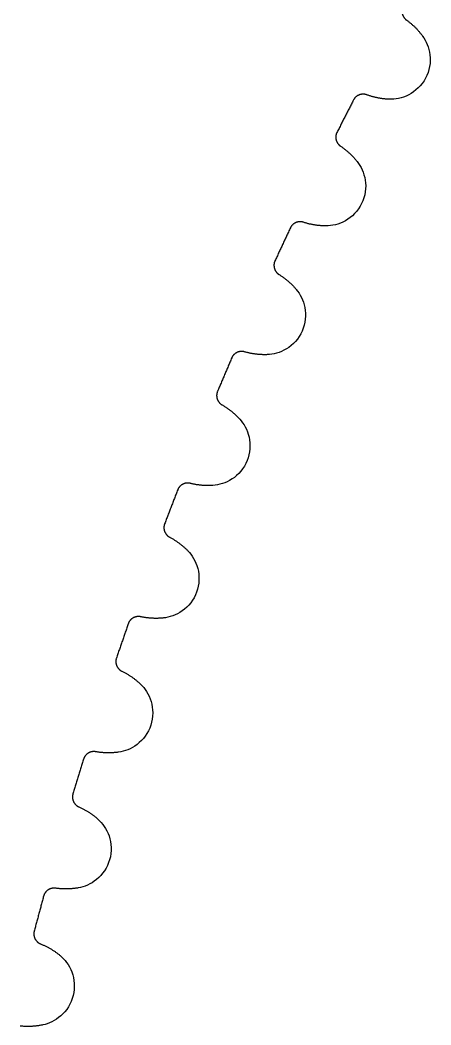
# Model space of a CAD drawing. Extents: x -57 to 57, y -57 to 57.
# Drawn here: x -55.36 to -49.63, y 13.21 to 27.24 of the extents above; entities that cross this region are included whole.
import ezdxf

# ---------------------------------------------------------------- set-up
doc = ezdxf.new("R2010")
doc.units = 0
doc.layers.add('Cut', color=7, linetype='CONTINUOUS')

msp = doc.modelspace()

# ---------------------------------------------------------------- linework, layer by layer
at = {"layer": 'Cut'}
for p, q in [((-49.9686, 27.238), (-49.9686, 27.238, 3)), ((-49.9686, 27.238), (-49.9686, 27.238, 3)), ((-49.7438, 27.0143), (-49.7438, 27.0143, 3)), ((-49.7438, 27.0143), (-49.7438, 27.0143, 3)), ((-50.7088, 26.1225), (-50.7088, 26.1225, 3)), ((-50.7088, 26.1225), (-50.7088, 26.1225, 3)), ((-50.5235, 26.1946), (-50.5235, 26.1946, 3)), ((-50.5235, 26.1946), (-50.5235, 26.1946, 3)), ((-50.2122, 26.1333), (-50.2122, 26.1333, 3)), ((-50.2122, 26.1333), (-50.2122, 26.1333, 3)), ((-50.9394, 25.6698), (-50.9394, 25.6698, 3)), ((-50.9394, 25.6698), (-50.9394, 25.6698, 3)), ((-50.8888, 25.4776), (-50.8888, 25.4776, 3)), ((-50.8888, 25.4776), (-50.8888, 25.4776, 3)), ((-50.6563, 25.2618), (-50.6563, 25.2618, 3)), ((-50.6563, 25.2618), (-50.6563, 25.2618, 3)), ((-51.4069, 24.4154), (-51.4069, 24.4154, 3)), ((-51.4069, 24.4154), (-51.4069, 24.4154, 3)), ((-51.5895, 24.3369), (-51.5895, 24.3369, 3)), ((-51.5895, 24.3369), (-51.5895, 24.3369, 3)), ((-51.0937, 24.365), (-51.0937, 24.365, 3)), ((-51.0937, 24.365), (-51.0937, 24.365, 3)), ((-51.8043, 23.8764), (-51.8043, 23.8764, 3)), ((-51.8043, 23.8764), (-51.8043, 23.8764, 3)), ((-51.7469, 23.686), (-51.7469, 23.686, 3)), ((-51.7469, 23.686), (-51.7469, 23.686, 3)), ((-51.507, 23.4785), (-51.507, 23.4785, 3)), ((-51.507, 23.4785), (-51.507, 23.4785, 3)), ((-52.2276, 22.6064), (-52.2276, 22.6064, 3)), ((-52.2276, 22.6064), (-52.2276, 22.6064, 3)), ((-52.4074, 22.5216), (-52.4074, 22.5216, 3)), ((-52.4074, 22.5216), (-52.4074, 22.5216, 3)), ((-51.9129, 22.567), (-51.9129, 22.567, 3)), ((-51.9129, 22.567), (-51.9129, 22.567, 3)), ((-52.606, 22.0539), (-52.606, 22.0539, 3)), ((-52.606, 22.0539), (-52.606, 22.0539, 3)), ((-52.5421, 21.8657), (-52.5421, 21.8657, 3)), ((-52.5421, 21.8657), (-52.5421, 21.8657, 3)), ((-52.295, 21.6666), (-52.295, 21.6666, 3)), ((-52.295, 21.6666), (-52.295, 21.6666, 3)), ((-52.9848, 20.7699), (-52.9848, 20.7699, 3)), ((-52.9848, 20.7699), (-52.9848, 20.7699, 3)), ((-53.1615, 20.6789), (-53.1615, 20.6789, 3)), ((-53.1615, 20.6789), (-53.1615, 20.6789, 3)), ((-52.6688, 20.7415), (-52.6688, 20.7415, 3)), ((-52.6688, 20.7415), (-52.6688, 20.7415, 3)), ((-53.3436, 20.2046), (-53.3436, 20.2046, 3)), ((-53.3436, 20.2046), (-53.3436, 20.2046, 3)), ((-53.2731, 20.0187), (-53.2731, 20.0187, 3)), ((-53.2731, 20.0187), (-53.2731, 20.0187, 3)), ((-53.0193, 19.8284), (-53.0193, 19.8284, 3)), ((-53.0193, 19.8284), (-53.0193, 19.8284, 3)), ((-53.8508, 18.811), (-53.8508, 18.811, 3)), ((-53.8508, 18.811), (-53.8508, 18.811, 3)), ((-53.6773, 18.9081), (-53.6773, 18.9081, 3)), ((-53.6773, 18.9081), (-53.6773, 18.9081, 3)), ((-53.3606, 18.8908), (-53.3606, 18.8908, 3)), ((-53.3606, 18.8908), (-53.3606, 18.8908, 3)), ((-54.0162, 18.3306), (-54.0162, 18.3306, 3)), ((-54.0162, 18.3306), (-54.0162, 18.3306, 3)), ((-53.9393, 18.1473), (-53.9393, 18.1473, 3)), ((-53.9393, 18.1473), (-53.9393, 18.1473, 3)), ((-53.679, 17.9659), (-53.679, 17.9659, 3)), ((-53.679, 17.9659), (-53.679, 17.9659, 3)), ((-54.3045, 17.0233), (-54.3045, 17.0233, 3)), ((-54.3045, 17.0233), (-54.3045, 17.0233, 3)), ((-53.9874, 17.017), (-53.9874, 17.017, 3)), ((-53.9874, 17.017), (-53.9874, 17.017, 3)), ((-54.4745, 16.9202), (-54.4745, 16.9202, 3)), ((-54.4745, 16.9202), (-54.4745, 16.9202, 3)), ((-54.6231, 16.4343), (-54.6231, 16.4343, 3)), ((-54.6231, 16.4343), (-54.6231, 16.4343, 3)), ((-54.5398, 16.2537), (-54.5398, 16.2537, 3)), ((-54.5398, 16.2537), (-54.5398, 16.2537, 3)), ((-54.2733, 16.0816), (-54.2733, 16.0816, 3)), ((-54.2733, 16.0816), (-54.2733, 16.0816, 3)), ((-54.8656, 15.1177), (-54.8656, 15.1177, 3)), ((-54.8656, 15.1177), (-54.8656, 15.1177, 3)), ((-54.5484, 15.1225), (-54.5484, 15.1225, 3)), ((-54.5484, 15.1225), (-54.5484, 15.1225, 3)), ((-55.0318, 15.0088), (-55.0318, 15.0088, 3)), ((-55.0318, 15.0088), (-55.0318, 15.0088, 3)), ((-55.1633, 14.5179), (-55.1633, 14.5179, 3)), ((-55.1633, 14.5179), (-55.1633, 14.5179, 3)), ((-55.0738, 14.3404), (-55.0738, 14.3404, 3)), ((-55.0738, 14.3404), (-55.0738, 14.3404, 3)), ((-54.8015, 14.1777), (-54.8015, 14.1777, 3)), ((-54.8015, 14.1777), (-54.8015, 14.1777, 3)), ((-55.0429, 13.2096), (-55.0429, 13.2096, 3)), ((-55.0429, 13.2096), (-55.0429, 13.2096, 3))]:
    msp.add_line(p, q, dxfattribs=at)
for points, degree, knots in [([(-50.0125, 27.4319), (-50.0386, 27.3856), (-50.0273, 27.3267), (-50.0121, 27.2686), (-49.9686, 27.238)], 2, [0, 0, 0, 0.724386, 0.724386, 1.44877, 1.44877, 1.44877]), ([(-50.0125, 27.4319, 3), (-50.0386, 27.3856, 3), (-50.0273, 27.3267, 3), (-50.0121, 27.2686, 3), (-49.9686, 27.238, 3)], 2, [0, 0, 0, 0.724386, 0.724386, 1.44877, 1.44877, 1.44877]), ([(-50.0125, 27.4319), (-50.0386, 27.3856), (-50.0273, 27.3267), (-50.0121, 27.2686), (-49.9686, 27.238)], 2, [0, 0, 0, 0.724386, 0.724386, 1.44877, 1.44877, 1.44877]), ([(-50.0125, 27.4319, 3), (-50.0386, 27.3856, 3), (-50.0273, 27.3267, 3), (-50.0121, 27.2686, 3), (-49.9686, 27.238, 3)], 2, [0, 0, 0, 0.724386, 0.724386, 1.44877, 1.44877, 1.44877]), ([(-49.7438, 27.0143), (-49.695, 26.9474), (-49.6538, 26.8579), (-49.6415, 26.7528), (-49.6286, 26.6484), (-49.6477, 26.5296), (-49.7027, 26.4274), (-49.7567, 26.3247), (-49.8445, 26.2424), (-49.9382, 26.1947), (-50.0322, 26.1462), (-50.1295, 26.1302), (-50.2122, 26.1333)], 3, [0, 0, 0, 0, 0.558599, 0.558599, 0.558599, 1.1172, 1.1172, 1.1172, 1.6758, 1.6758, 1.6758, 2.2344, 2.2344, 2.2344, 2.2344]), ([(-49.7438, 27.0143, 3), (-49.695, 26.9474, 3), (-49.6538, 26.8579, 3), (-49.6415, 26.7528, 3), (-49.6286, 26.6484, 3), (-49.6477, 26.5296, 3), (-49.7027, 26.4274, 3), (-49.7567, 26.3247, 3), (-49.8445, 26.2424, 3), (-49.9382, 26.1947, 3), (-50.0322, 26.1462, 3), (-50.1295, 26.1302, 3), (-50.2122, 26.1333, 3)], 3, [0, 0, 0, 0, 0.558599, 0.558599, 0.558599, 1.1172, 1.1172, 1.1172, 1.6758, 1.6758, 1.6758, 2.2344, 2.2344, 2.2344, 2.2344]), ([(-49.7438, 27.0143), (-49.695, 26.9474), (-49.6538, 26.8579), (-49.6415, 26.7528), (-49.6286, 26.6484), (-49.6477, 26.5296), (-49.7027, 26.4274), (-49.7567, 26.3247), (-49.8445, 26.2424), (-49.9382, 26.1947), (-50.0322, 26.1462), (-50.1295, 26.1302), (-50.2122, 26.1333)], 3, [0, 0, 0, 0, 0.558599, 0.558599, 0.558599, 1.1172, 1.1172, 1.1172, 1.6758, 1.6758, 1.6758, 2.2344, 2.2344, 2.2344, 2.2344]), ([(-49.7438, 27.0143, 3), (-49.695, 26.9474, 3), (-49.6538, 26.8579, 3), (-49.6415, 26.7528, 3), (-49.6286, 26.6484, 3), (-49.6477, 26.5296, 3), (-49.7027, 26.4274, 3), (-49.7567, 26.3247, 3), (-49.8445, 26.2424, 3), (-49.9382, 26.1947, 3), (-50.0322, 26.1462, 3), (-50.1295, 26.1302, 3), (-50.2122, 26.1333, 3)], 3, [0, 0, 0, 0, 0.558599, 0.558599, 0.558599, 1.1172, 1.1172, 1.1172, 1.6758, 1.6758, 1.6758, 2.2344, 2.2344, 2.2344, 2.2344]), ([(-50.5235, 26.1946), (-50.5731, 26.2135), (-50.6297, 26.1937), (-50.6849, 26.1701), (-50.7088, 26.1225)], 2, [0, 0, 0, 0.724386, 0.724386, 1.44877, 1.44877, 1.44877]), ([(-50.5235, 26.1946, 3), (-50.5731, 26.2135, 3), (-50.6297, 26.1937, 3), (-50.6849, 26.1701, 3), (-50.7088, 26.1225, 3)], 2, [0, 0, 0, 0.724386, 0.724386, 1.44877, 1.44877, 1.44877]), ([(-50.5235, 26.1946), (-50.5731, 26.2135), (-50.6297, 26.1937), (-50.6849, 26.1701), (-50.7088, 26.1225)], 2, [0, 0, 0, 0.724386, 0.724386, 1.44877, 1.44877, 1.44877]), ([(-50.5235, 26.1946, 3), (-50.5731, 26.2135, 3), (-50.6297, 26.1937, 3), (-50.6849, 26.1701, 3), (-50.7088, 26.1225, 3)], 2, [0, 0, 0, 0.724386, 0.724386, 1.44877, 1.44877, 1.44877]), ([(-50.9394, 25.6698), (-50.9639, 25.6226), (-50.9505, 25.5641), (-50.9333, 25.5066), (-50.8888, 25.4776)], 2, [0, 0, 0, 0.724386, 0.724386, 1.44877, 1.44877, 1.44877]), ([(-50.9394, 25.6698, 3), (-50.9639, 25.6226, 3), (-50.9505, 25.5641, 3), (-50.9333, 25.5066, 3), (-50.8888, 25.4776, 3)], 2, [0, 0, 0, 0.724386, 0.724386, 1.44877, 1.44877, 1.44877]), ([(-50.9394, 25.6698), (-50.9639, 25.6226), (-50.9505, 25.5641), (-50.9333, 25.5066), (-50.8888, 25.4776)], 2, [0, 0, 0, 0.724386, 0.724386, 1.44877, 1.44877, 1.44877]), ([(-50.9394, 25.6698, 3), (-50.9639, 25.6226, 3), (-50.9505, 25.5641, 3), (-50.9333, 25.5066, 3), (-50.8888, 25.4776, 3)], 2, [0, 0, 0, 0.724386, 0.724386, 1.44877, 1.44877, 1.44877]), ([(-50.6563, 25.2618), (-50.6052, 25.1967), (-50.5609, 25.1086), (-50.5449, 25.004), (-50.5284, 24.9002), (-50.5433, 24.7807), (-50.5947, 24.6767), (-50.6451, 24.5721), (-50.73, 24.4868), (-50.822, 24.436), (-50.9143, 24.3841), (-51.0109, 24.3648), (-51.0937, 24.365)], 3, [0, 0, 0, 0, 0.558599, 0.558599, 0.558599, 1.1172, 1.1172, 1.1172, 1.6758, 1.6758, 1.6758, 2.2344, 2.2344, 2.2344, 2.2344]), ([(-50.6563, 25.2618, 3), (-50.6052, 25.1967, 3), (-50.5609, 25.1086, 3), (-50.5449, 25.004, 3), (-50.5284, 24.9002, 3), (-50.5433, 24.7807, 3), (-50.5947, 24.6767, 3), (-50.6451, 24.5721, 3), (-50.73, 24.4868, 3), (-50.822, 24.436, 3), (-50.9143, 24.3841, 3), (-51.0109, 24.3648, 3), (-51.0937, 24.365, 3)], 3, [0, 0, 0, 0, 0.558599, 0.558599, 0.558599, 1.1172, 1.1172, 1.1172, 1.6758, 1.6758, 1.6758, 2.2344, 2.2344, 2.2344, 2.2344]), ([(-50.6563, 25.2618), (-50.6052, 25.1967), (-50.5609, 25.1086), (-50.5449, 25.004), (-50.5284, 24.9002), (-50.5433, 24.7807), (-50.5947, 24.6767), (-50.6451, 24.5721), (-50.73, 24.4868), (-50.822, 24.436), (-50.9143, 24.3841), (-51.0109, 24.3648), (-51.0937, 24.365)], 3, [0, 0, 0, 0, 0.558599, 0.558599, 0.558599, 1.1172, 1.1172, 1.1172, 1.6758, 1.6758, 1.6758, 2.2344, 2.2344, 2.2344, 2.2344]), ([(-50.6563, 25.2618, 3), (-50.6052, 25.1967, 3), (-50.5609, 25.1086, 3), (-50.5449, 25.004, 3), (-50.5284, 24.9002, 3), (-50.5433, 24.7807, 3), (-50.5947, 24.6767, 3), (-50.6451, 24.5721, 3), (-50.73, 24.4868, 3), (-50.822, 24.436, 3), (-50.9143, 24.3841, 3), (-51.0109, 24.3648, 3), (-51.0937, 24.365, 3)], 3, [0, 0, 0, 0, 0.558599, 0.558599, 0.558599, 1.1172, 1.1172, 1.1172, 1.6758, 1.6758, 1.6758, 2.2344, 2.2344, 2.2344, 2.2344]), ([(-51.4069, 24.4154), (-51.4572, 24.4326), (-51.5131, 24.4107), (-51.5673, 24.3852), (-51.5895, 24.3369)], 2, [0, 0, 0, 0.724386, 0.724386, 1.44877, 1.44877, 1.44877]), ([(-51.4069, 24.4154, 3), (-51.4572, 24.4326, 3), (-51.5131, 24.4107, 3), (-51.5673, 24.3852, 3), (-51.5895, 24.3369, 3)], 2, [0, 0, 0, 0.724386, 0.724386, 1.44877, 1.44877, 1.44877]), ([(-51.4069, 24.4154), (-51.4572, 24.4326), (-51.5131, 24.4107), (-51.5673, 24.3852), (-51.5895, 24.3369)], 2, [0, 0, 0, 0.724386, 0.724386, 1.44877, 1.44877, 1.44877]), ([(-51.4069, 24.4154, 3), (-51.4572, 24.4326, 3), (-51.5131, 24.4107, 3), (-51.5673, 24.3852, 3), (-51.5895, 24.3369, 3)], 2, [0, 0, 0, 0.724386, 0.724386, 1.44877, 1.44877, 1.44877]), ([(-51.8043, 23.8764), (-51.827, 23.8284), (-51.8117, 23.7704), (-51.7924, 23.7135), (-51.7469, 23.686)], 2, [0, 0, 0, 0.724386, 0.724386, 1.44877, 1.44877, 1.44877]), ([(-51.8043, 23.8764, 3), (-51.827, 23.8284, 3), (-51.8117, 23.7704, 3), (-51.7924, 23.7135, 3), (-51.7469, 23.686, 3)], 2, [0, 0, 0, 0.724386, 0.724386, 1.44877, 1.44877, 1.44877]), ([(-51.8043, 23.8764), (-51.827, 23.8284), (-51.8117, 23.7704), (-51.7924, 23.7135), (-51.7469, 23.686)], 2, [0, 0, 0, 0.724386, 0.724386, 1.44877, 1.44877, 1.44877]), ([(-51.8043, 23.8764, 3), (-51.827, 23.8284, 3), (-51.8117, 23.7704, 3), (-51.7924, 23.7135, 3), (-51.7469, 23.686, 3)], 2, [0, 0, 0, 0.724386, 0.724386, 1.44877, 1.44877, 1.44877]), ([(-51.507, 23.4785), (-51.4537, 23.4152), (-51.4064, 23.3288), (-51.3868, 23.2248), (-51.3666, 23.1216), (-51.3774, 23.0017), (-51.4251, 22.8959), (-51.4718, 22.7897), (-51.5537, 22.7015), (-51.6439, 22.6474), (-51.7342, 22.5924), (-51.8301, 22.5697), (-51.9129, 22.567)], 3, [0, 0, 0, 0, 0.558599, 0.558599, 0.558599, 1.1172, 1.1172, 1.1172, 1.6758, 1.6758, 1.6758, 2.2344, 2.2344, 2.2344, 2.2344]), ([(-51.507, 23.4785, 3), (-51.4537, 23.4152, 3), (-51.4064, 23.3288, 3), (-51.3868, 23.2248, 3), (-51.3666, 23.1216, 3), (-51.3774, 23.0017, 3), (-51.4251, 22.8959, 3), (-51.4718, 22.7897, 3), (-51.5537, 22.7015, 3), (-51.6439, 22.6474, 3), (-51.7342, 22.5924, 3), (-51.8301, 22.5697, 3), (-51.9129, 22.567, 3)], 3, [0, 0, 0, 0, 0.558599, 0.558599, 0.558599, 1.1172, 1.1172, 1.1172, 1.6758, 1.6758, 1.6758, 2.2344, 2.2344, 2.2344, 2.2344]), ([(-51.507, 23.4785), (-51.4537, 23.4152), (-51.4064, 23.3288), (-51.3868, 23.2248), (-51.3666, 23.1216), (-51.3774, 23.0017), (-51.4251, 22.8959), (-51.4718, 22.7897), (-51.5537, 22.7015), (-51.6439, 22.6474), (-51.7342, 22.5924), (-51.8301, 22.5697), (-51.9129, 22.567)], 3, [0, 0, 0, 0, 0.558599, 0.558599, 0.558599, 1.1172, 1.1172, 1.1172, 1.6758, 1.6758, 1.6758, 2.2344, 2.2344, 2.2344, 2.2344]), ([(-51.507, 23.4785, 3), (-51.4537, 23.4152, 3), (-51.4064, 23.3288, 3), (-51.3868, 23.2248, 3), (-51.3666, 23.1216, 3), (-51.3774, 23.0017, 3), (-51.4251, 22.8959, 3), (-51.4718, 22.7897, 3), (-51.5537, 22.7015, 3), (-51.6439, 22.6474, 3), (-51.7342, 22.5924, 3), (-51.8301, 22.5697, 3), (-51.9129, 22.567, 3)], 3, [0, 0, 0, 0, 0.558599, 0.558599, 0.558599, 1.1172, 1.1172, 1.1172, 1.6758, 1.6758, 1.6758, 2.2344, 2.2344, 2.2344, 2.2344]), ([(-52.2276, 22.6064), (-52.2785, 22.6218), (-52.3336, 22.5981), (-52.387, 22.5707), (-52.4074, 22.5216)], 2, [0, 0, 0, 0.724386, 0.724386, 1.44877, 1.44877, 1.44877]), ([(-52.2276, 22.6064, 3), (-52.2785, 22.6218, 3), (-52.3336, 22.5981, 3), (-52.387, 22.5707, 3), (-52.4074, 22.5216, 3)], 2, [0, 0, 0, 0.724386, 0.724386, 1.44877, 1.44877, 1.44877]), ([(-52.2276, 22.6064), (-52.2785, 22.6218), (-52.3336, 22.5981), (-52.387, 22.5707), (-52.4074, 22.5216)], 2, [0, 0, 0, 0.724386, 0.724386, 1.44877, 1.44877, 1.44877]), ([(-52.2276, 22.6064, 3), (-52.2785, 22.6218, 3), (-52.3336, 22.5981, 3), (-52.387, 22.5707, 3), (-52.4074, 22.5216, 3)], 2, [0, 0, 0, 0.724386, 0.724386, 1.44877, 1.44877, 1.44877]), ([(-52.606, 22.0539), (-52.6271, 22.0051), (-52.6097, 21.9477), (-52.5885, 21.8916), (-52.5421, 21.8657)], 2, [0, 0, 0, 0.724386, 0.724386, 1.44877, 1.44877, 1.44877]), ([(-52.606, 22.0539, 3), (-52.6271, 22.0051, 3), (-52.6097, 21.9477, 3), (-52.5885, 21.8916, 3), (-52.5421, 21.8657, 3)], 2, [0, 0, 0, 0.724386, 0.724386, 1.44877, 1.44877, 1.44877]), ([(-52.606, 22.0539), (-52.6271, 22.0051), (-52.6097, 21.9477), (-52.5885, 21.8916), (-52.5421, 21.8657)], 2, [0, 0, 0, 0.724386, 0.724386, 1.44877, 1.44877, 1.44877]), ([(-52.606, 22.0539, 3), (-52.6271, 22.0051, 3), (-52.6097, 21.9477, 3), (-52.5885, 21.8916, 3), (-52.5421, 21.8657, 3)], 2, [0, 0, 0, 0.724386, 0.724386, 1.44877, 1.44877, 1.44877]), ([(-52.295, 21.6666), (-52.2395, 21.6053), (-52.1892, 21.5205), (-52.166, 21.4173), (-52.1422, 21.3148), (-52.1488, 21.1947), (-52.1928, 21.0873), (-52.2358, 20.9795), (-52.3145, 20.8884), (-52.4028, 20.8313), (-52.4912, 20.7731), (-52.5862, 20.7471), (-52.6688, 20.7415)], 3, [0, 0, 0, 0, 0.558599, 0.558599, 0.558599, 1.1172, 1.1172, 1.1172, 1.6758, 1.6758, 1.6758, 2.2344, 2.2344, 2.2344, 2.2344]), ([(-52.295, 21.6666, 3), (-52.2395, 21.6053, 3), (-52.1892, 21.5205, 3), (-52.166, 21.4173, 3), (-52.1422, 21.3148, 3), (-52.1488, 21.1947, 3), (-52.1928, 21.0873, 3), (-52.2358, 20.9795, 3), (-52.3145, 20.8884, 3), (-52.4028, 20.8313, 3), (-52.4912, 20.7731, 3), (-52.5862, 20.7471, 3), (-52.6688, 20.7415, 3)], 3, [0, 0, 0, 0, 0.558599, 0.558599, 0.558599, 1.1172, 1.1172, 1.1172, 1.6758, 1.6758, 1.6758, 2.2344, 2.2344, 2.2344, 2.2344]), ([(-52.295, 21.6666), (-52.2395, 21.6053), (-52.1892, 21.5205), (-52.166, 21.4173), (-52.1422, 21.3148), (-52.1488, 21.1947), (-52.1928, 21.0873), (-52.2358, 20.9795), (-52.3145, 20.8884), (-52.4028, 20.8313), (-52.4912, 20.7731), (-52.5862, 20.7471), (-52.6688, 20.7415)], 3, [0, 0, 0, 0, 0.558599, 0.558599, 0.558599, 1.1172, 1.1172, 1.1172, 1.6758, 1.6758, 1.6758, 2.2344, 2.2344, 2.2344, 2.2344]), ([(-52.295, 21.6666, 3), (-52.2395, 21.6053, 3), (-52.1892, 21.5205, 3), (-52.166, 21.4173, 3), (-52.1422, 21.3148, 3), (-52.1488, 21.1947, 3), (-52.1928, 21.0873, 3), (-52.2358, 20.9795, 3), (-52.3145, 20.8884, 3), (-52.4028, 20.8313, 3), (-52.4912, 20.7731, 3), (-52.5862, 20.7471, 3), (-52.6688, 20.7415, 3)], 3, [0, 0, 0, 0, 0.558599, 0.558599, 0.558599, 1.1172, 1.1172, 1.1172, 1.6758, 1.6758, 1.6758, 2.2344, 2.2344, 2.2344, 2.2344]), ([(-52.9848, 20.7699), (-53.0361, 20.7836), (-53.0904, 20.7579), (-53.1428, 20.7287), (-53.1615, 20.6789)], 2, [0, 0, 0, 0.724386, 0.724386, 1.44877, 1.44877, 1.44877]), ([(-52.9848, 20.7699, 3), (-53.0361, 20.7836, 3), (-53.0904, 20.7579, 3), (-53.1428, 20.7287, 3), (-53.1615, 20.6789, 3)], 2, [0, 0, 0, 0.724386, 0.724386, 1.44877, 1.44877, 1.44877]), ([(-52.9848, 20.7699), (-53.0361, 20.7836), (-53.0904, 20.7579), (-53.1428, 20.7287), (-53.1615, 20.6789)], 2, [0, 0, 0, 0.724386, 0.724386, 1.44877, 1.44877, 1.44877]), ([(-52.9848, 20.7699, 3), (-53.0361, 20.7836, 3), (-53.0904, 20.7579, 3), (-53.1428, 20.7287, 3), (-53.1615, 20.6789, 3)], 2, [0, 0, 0, 0.724386, 0.724386, 1.44877, 1.44877, 1.44877]), ([(-53.3436, 20.2046), (-53.363, 20.155), (-53.3436, 20.0983), (-53.3205, 20.0429), (-53.2731, 20.0187)], 2, [0, 0, 0, 0.724386, 0.724386, 1.44877, 1.44877, 1.44877]), ([(-53.3436, 20.2046, 3), (-53.363, 20.155, 3), (-53.3436, 20.0983, 3), (-53.3205, 20.0429, 3), (-53.2731, 20.0187, 3)], 2, [0, 0, 0, 0.724386, 0.724386, 1.44877, 1.44877, 1.44877]), ([(-53.3436, 20.2046), (-53.363, 20.155), (-53.3436, 20.0983), (-53.3205, 20.0429), (-53.2731, 20.0187)], 2, [0, 0, 0, 0.724386, 0.724386, 1.44877, 1.44877, 1.44877]), ([(-53.3436, 20.2046, 3), (-53.363, 20.155, 3), (-53.3436, 20.0983, 3), (-53.3205, 20.0429, 3), (-53.2731, 20.0187, 3)], 2, [0, 0, 0, 0.724386, 0.724386, 1.44877, 1.44877, 1.44877]), ([(-53.0193, 19.8284), (-52.9617, 19.769), (-52.9085, 19.686), (-52.8817, 19.5837), (-52.8544, 19.4821), (-52.8568, 19.3618), (-52.897, 19.2529), (-52.9361, 19.1437), (-53.0116, 19.05), (-53.0979, 18.9897), (-53.1842, 18.9286), (-53.2783, 18.8992), (-53.3606, 18.8908)], 3, [0, 0, 0, 0, 0.558599, 0.558599, 0.558599, 1.1172, 1.1172, 1.1172, 1.6758, 1.6758, 1.6758, 2.2344, 2.2344, 2.2344, 2.2344]), ([(-53.0193, 19.8284, 3), (-52.9617, 19.769, 3), (-52.9085, 19.686, 3), (-52.8817, 19.5837, 3), (-52.8544, 19.4821, 3), (-52.8568, 19.3618, 3), (-52.897, 19.2529, 3), (-52.9361, 19.1437, 3), (-53.0116, 19.05, 3), (-53.0979, 18.9897, 3), (-53.1842, 18.9286, 3), (-53.2783, 18.8992, 3), (-53.3606, 18.8908, 3)], 3, [0, 0, 0, 0, 0.558599, 0.558599, 0.558599, 1.1172, 1.1172, 1.1172, 1.6758, 1.6758, 1.6758, 2.2344, 2.2344, 2.2344, 2.2344]), ([(-53.0193, 19.8284), (-52.9617, 19.769), (-52.9085, 19.686), (-52.8817, 19.5837), (-52.8544, 19.4821), (-52.8568, 19.3618), (-52.897, 19.2529), (-52.9361, 19.1437), (-53.0116, 19.05), (-53.0979, 18.9897), (-53.1842, 18.9286), (-53.2783, 18.8992), (-53.3606, 18.8908)], 3, [0, 0, 0, 0, 0.558599, 0.558599, 0.558599, 1.1172, 1.1172, 1.1172, 1.6758, 1.6758, 1.6758, 2.2344, 2.2344, 2.2344, 2.2344]), ([(-53.0193, 19.8284, 3), (-52.9617, 19.769, 3), (-52.9085, 19.686, 3), (-52.8817, 19.5837, 3), (-52.8544, 19.4821, 3), (-52.8568, 19.3618, 3), (-52.897, 19.2529, 3), (-52.9361, 19.1437, 3), (-53.0116, 19.05, 3), (-53.0979, 18.9897, 3), (-53.1842, 18.9286, 3), (-53.2783, 18.8992, 3), (-53.3606, 18.8908, 3)], 3, [0, 0, 0, 0, 0.558599, 0.558599, 0.558599, 1.1172, 1.1172, 1.1172, 1.6758, 1.6758, 1.6758, 2.2344, 2.2344, 2.2344, 2.2344]), ([(-53.6773, 18.9081), (-53.7292, 18.92), (-53.7825, 18.8924), (-53.8338, 18.8614), (-53.8508, 18.811)], 2, [0, 0, 0, 0.724386, 0.724386, 1.44877, 1.44877, 1.44877]), ([(-53.6773, 18.9081, 3), (-53.7292, 18.92, 3), (-53.7825, 18.8924, 3), (-53.8338, 18.8614, 3), (-53.8508, 18.811, 3)], 2, [0, 0, 0, 0.724386, 0.724386, 1.44877, 1.44877, 1.44877]), ([(-53.6773, 18.9081), (-53.7292, 18.92), (-53.7825, 18.8924), (-53.8338, 18.8614), (-53.8508, 18.811)], 2, [0, 0, 0, 0.724386, 0.724386, 1.44877, 1.44877, 1.44877]), ([(-53.6773, 18.9081, 3), (-53.7292, 18.92, 3), (-53.7825, 18.8924, 3), (-53.8338, 18.8614, 3), (-53.8508, 18.811, 3)], 2, [0, 0, 0, 0.724386, 0.724386, 1.44877, 1.44877, 1.44877]), ([(-54.0162, 18.3306), (-54.0339, 18.2804), (-54.0125, 18.2243), (-53.9875, 18.1698), (-53.9393, 18.1473)], 2, [0, 0, 0, 0.724386, 0.724386, 1.44877, 1.44877, 1.44877]), ([(-54.0162, 18.3306, 3), (-54.0339, 18.2804, 3), (-54.0125, 18.2243, 3), (-53.9875, 18.1698, 3), (-53.9393, 18.1473, 3)], 2, [0, 0, 0, 0.724386, 0.724386, 1.44877, 1.44877, 1.44877]), ([(-54.0162, 18.3306), (-54.0339, 18.2804), (-54.0125, 18.2243), (-53.9875, 18.1698), (-53.9393, 18.1473)], 2, [0, 0, 0, 0.724386, 0.724386, 1.44877, 1.44877, 1.44877]), ([(-54.0162, 18.3306, 3), (-54.0339, 18.2804, 3), (-54.0125, 18.2243, 3), (-53.9875, 18.1698, 3), (-53.9393, 18.1473, 3)], 2, [0, 0, 0, 0.724386, 0.724386, 1.44877, 1.44877, 1.44877]), ([(-53.679, 17.9659), (-53.6194, 17.9086), (-53.5633, 17.8275), (-53.5329, 17.7262), (-53.5021, 17.6256), (-53.5003, 17.5053), (-53.5367, 17.3951), (-53.572, 17.2846), (-53.6442, 17.1883), (-53.7282, 17.1251), (-53.8124, 17.0609), (-53.9054, 17.0283), (-53.9874, 17.017)], 3, [0, 0, 0, 0, 0.558599, 0.558599, 0.558599, 1.1172, 1.1172, 1.1172, 1.6758, 1.6758, 1.6758, 2.2344, 2.2344, 2.2344, 2.2344]), ([(-53.679, 17.9659, 3), (-53.6194, 17.9086, 3), (-53.5633, 17.8275, 3), (-53.5329, 17.7262, 3), (-53.5021, 17.6256, 3), (-53.5003, 17.5053, 3), (-53.5367, 17.3951, 3), (-53.572, 17.2846, 3), (-53.6442, 17.1883, 3), (-53.7282, 17.1251, 3), (-53.8124, 17.0609, 3), (-53.9054, 17.0283, 3), (-53.9874, 17.017, 3)], 3, [0, 0, 0, 0, 0.558599, 0.558599, 0.558599, 1.1172, 1.1172, 1.1172, 1.6758, 1.6758, 1.6758, 2.2344, 2.2344, 2.2344, 2.2344]), ([(-53.679, 17.9659), (-53.6194, 17.9086), (-53.5633, 17.8275), (-53.5329, 17.7262), (-53.5021, 17.6256), (-53.5003, 17.5053), (-53.5367, 17.3951), (-53.572, 17.2846), (-53.6442, 17.1883), (-53.7282, 17.1251), (-53.8124, 17.0609), (-53.9054, 17.0283), (-53.9874, 17.017)], 3, [0, 0, 0, 0, 0.558599, 0.558599, 0.558599, 1.1172, 1.1172, 1.1172, 1.6758, 1.6758, 1.6758, 2.2344, 2.2344, 2.2344, 2.2344]), ([(-53.679, 17.9659, 3), (-53.6194, 17.9086, 3), (-53.5633, 17.8275, 3), (-53.5329, 17.7262, 3), (-53.5021, 17.6256, 3), (-53.5003, 17.5053, 3), (-53.5367, 17.3951, 3), (-53.572, 17.2846, 3), (-53.6442, 17.1883, 3), (-53.7282, 17.1251, 3), (-53.8124, 17.0609, 3), (-53.9054, 17.0283, 3), (-53.9874, 17.017, 3)], 3, [0, 0, 0, 0, 0.558599, 0.558599, 0.558599, 1.1172, 1.1172, 1.1172, 1.6758, 1.6758, 1.6758, 2.2344, 2.2344, 2.2344, 2.2344]), ([(-54.3045, 17.0233), (-54.3567, 17.0333), (-54.409, 17.004), (-54.4593, 16.9711), (-54.4745, 16.9202)], 2, [0, 0, 0, 0.724386, 0.724386, 1.44877, 1.44877, 1.44877]), ([(-54.3045, 17.0233, 3), (-54.3567, 17.0333, 3), (-54.409, 17.004, 3), (-54.4593, 16.9711, 3), (-54.4745, 16.9202, 3)], 2, [0, 0, 0, 0.724386, 0.724386, 1.44877, 1.44877, 1.44877]), ([(-54.3045, 17.0233), (-54.3567, 17.0333), (-54.409, 17.004), (-54.4593, 16.9711), (-54.4745, 16.9202)], 2, [0, 0, 0, 0.724386, 0.724386, 1.44877, 1.44877, 1.44877]), ([(-54.3045, 17.0233, 3), (-54.3567, 17.0333, 3), (-54.409, 17.004, 3), (-54.4593, 16.9711, 3), (-54.4745, 16.9202, 3)], 2, [0, 0, 0, 0.724386, 0.724386, 1.44877, 1.44877, 1.44877]), ([(-54.6231, 16.4343), (-54.6389, 16.3835), (-54.6156, 16.3282), (-54.5887, 16.2746), (-54.5398, 16.2537)], 2, [0, 0, 0, 0.724386, 0.724386, 1.44877, 1.44877, 1.44877]), ([(-54.6231, 16.4343, 3), (-54.6389, 16.3835, 3), (-54.6156, 16.3282, 3), (-54.5887, 16.2746, 3), (-54.5398, 16.2537, 3)], 2, [0, 0, 0, 0.724386, 0.724386, 1.44877, 1.44877, 1.44877]), ([(-54.6231, 16.4343), (-54.6389, 16.3835), (-54.6156, 16.3282), (-54.5887, 16.2746), (-54.5398, 16.2537)], 2, [0, 0, 0, 0.724386, 0.724386, 1.44877, 1.44877, 1.44877]), ([(-54.6231, 16.4343, 3), (-54.6389, 16.3835, 3), (-54.6156, 16.3282, 3), (-54.5887, 16.2746, 3), (-54.5398, 16.2537, 3)], 2, [0, 0, 0, 0.724386, 0.724386, 1.44877, 1.44877, 1.44877]), ([(-54.2733, 16.0816), (-54.2117, 16.0264), (-54.1528, 15.9473), (-54.119, 15.8471), (-54.0846, 15.7477), (-54.0786, 15.6275), (-54.1111, 15.5161), (-54.1426, 15.4044), (-54.2114, 15.3057), (-54.2932, 15.2396), (-54.375, 15.1725), (-54.4668, 15.1367), (-54.5484, 15.1225)], 3, [0, 0, 0, 0, 0.558599, 0.558599, 0.558599, 1.1172, 1.1172, 1.1172, 1.6758, 1.6758, 1.6758, 2.2344, 2.2344, 2.2344, 2.2344]), ([(-54.2733, 16.0816, 3), (-54.2117, 16.0264, 3), (-54.1528, 15.9473, 3), (-54.119, 15.8471, 3), (-54.0846, 15.7477, 3), (-54.0786, 15.6275, 3), (-54.1111, 15.5161, 3), (-54.1426, 15.4044, 3), (-54.2114, 15.3057, 3), (-54.2932, 15.2396, 3), (-54.375, 15.1725, 3), (-54.4668, 15.1367, 3), (-54.5484, 15.1225, 3)], 3, [0, 0, 0, 0, 0.558599, 0.558599, 0.558599, 1.1172, 1.1172, 1.1172, 1.6758, 1.6758, 1.6758, 2.2344, 2.2344, 2.2344, 2.2344]), ([(-54.2733, 16.0816), (-54.2117, 16.0264), (-54.1528, 15.9473), (-54.119, 15.8471), (-54.0846, 15.7477), (-54.0786, 15.6275), (-54.1111, 15.5161), (-54.1426, 15.4044), (-54.2114, 15.3057), (-54.2932, 15.2396), (-54.375, 15.1725), (-54.4668, 15.1367), (-54.5484, 15.1225)], 3, [0, 0, 0, 0, 0.558599, 0.558599, 0.558599, 1.1172, 1.1172, 1.1172, 1.6758, 1.6758, 1.6758, 2.2344, 2.2344, 2.2344, 2.2344]), ([(-54.2733, 16.0816, 3), (-54.2117, 16.0264, 3), (-54.1528, 15.9473, 3), (-54.119, 15.8471, 3), (-54.0846, 15.7477, 3), (-54.0786, 15.6275, 3), (-54.1111, 15.5161, 3), (-54.1426, 15.4044, 3), (-54.2114, 15.3057, 3), (-54.2932, 15.2396, 3), (-54.375, 15.1725, 3), (-54.4668, 15.1367, 3), (-54.5484, 15.1225, 3)], 3, [0, 0, 0, 0, 0.558599, 0.558599, 0.558599, 1.1172, 1.1172, 1.1172, 1.6758, 1.6758, 1.6758, 2.2344, 2.2344, 2.2344, 2.2344]), ([(-54.8656, 15.1177), (-54.9181, 15.1259), (-54.9693, 15.0947), (-55.0184, 15.0602), (-55.0318, 15.0088)], 2, [0, 0, 0, 0.724386, 0.724386, 1.44877, 1.44877, 1.44877]), ([(-54.8656, 15.1177, 3), (-54.9181, 15.1259, 3), (-54.9693, 15.0947, 3), (-55.0184, 15.0602, 3), (-55.0318, 15.0088, 3)], 2, [0, 0, 0, 0.724386, 0.724386, 1.44877, 1.44877, 1.44877]), ([(-54.8656, 15.1177), (-54.9181, 15.1259), (-54.9693, 15.0947), (-55.0184, 15.0602), (-55.0318, 15.0088)], 2, [0, 0, 0, 0.724386, 0.724386, 1.44877, 1.44877, 1.44877]), ([(-54.8656, 15.1177, 3), (-54.9181, 15.1259, 3), (-54.9693, 15.0947, 3), (-55.0184, 15.0602, 3), (-55.0318, 15.0088, 3)], 2, [0, 0, 0, 0.724386, 0.724386, 1.44877, 1.44877, 1.44877]), ([(-55.1633, 14.5179), (-55.1774, 14.4667), (-55.1522, 14.4122), (-55.1234, 14.3596), (-55.0738, 14.3404)], 2, [0, 0, 0, 0.724386, 0.724386, 1.44877, 1.44877, 1.44877]), ([(-55.1633, 14.5179, 3), (-55.1774, 14.4667, 3), (-55.1522, 14.4122, 3), (-55.1234, 14.3596, 3), (-55.0738, 14.3404, 3)], 2, [0, 0, 0, 0.724386, 0.724386, 1.44877, 1.44877, 1.44877]), ([(-55.1633, 14.5179), (-55.1774, 14.4667), (-55.1522, 14.4122), (-55.1234, 14.3596), (-55.0738, 14.3404)], 2, [0, 0, 0, 0.724386, 0.724386, 1.44877, 1.44877, 1.44877]), ([(-55.1633, 14.5179, 3), (-55.1774, 14.4667, 3), (-55.1522, 14.4122, 3), (-55.1234, 14.3596, 3), (-55.0738, 14.3404, 3)], 2, [0, 0, 0, 0.724386, 0.724386, 1.44877, 1.44877, 1.44877]), ([(-54.8015, 14.1777), (-54.738, 14.1247), (-54.6764, 14.0477), (-54.639, 13.9487), (-54.6013, 13.8506), (-54.5911, 13.7307), (-54.6197, 13.6182), (-54.6472, 13.5055), (-54.7125, 13.4044), (-54.7919, 13.3355), (-54.8714, 13.2656), (-54.9619, 13.2266), (-55.0429, 13.2096)], 3, [0, 0, 0, 0, 0.558599, 0.558599, 0.558599, 1.1172, 1.1172, 1.1172, 1.6758, 1.6758, 1.6758, 2.2344, 2.2344, 2.2344, 2.2344]), ([(-54.8015, 14.1777, 3), (-54.738, 14.1247, 3), (-54.6764, 14.0477, 3), (-54.639, 13.9487, 3), (-54.6013, 13.8506, 3), (-54.5911, 13.7307, 3), (-54.6197, 13.6182, 3), (-54.6472, 13.5055, 3), (-54.7125, 13.4044, 3), (-54.7919, 13.3355, 3), (-54.8714, 13.2656, 3), (-54.9619, 13.2266, 3), (-55.0429, 13.2096, 3)], 3, [0, 0, 0, 0, 0.558599, 0.558599, 0.558599, 1.1172, 1.1172, 1.1172, 1.6758, 1.6758, 1.6758, 2.2344, 2.2344, 2.2344, 2.2344]), ([(-54.8015, 14.1777), (-54.738, 14.1247), (-54.6764, 14.0477), (-54.639, 13.9487), (-54.6013, 13.8506), (-54.5911, 13.7307), (-54.6197, 13.6182), (-54.6472, 13.5055), (-54.7125, 13.4044), (-54.7919, 13.3355), (-54.8714, 13.2656), (-54.9619, 13.2266), (-55.0429, 13.2096)], 3, [0, 0, 0, 0, 0.558599, 0.558599, 0.558599, 1.1172, 1.1172, 1.1172, 1.6758, 1.6758, 1.6758, 2.2344, 2.2344, 2.2344, 2.2344]), ([(-54.8015, 14.1777, 3), (-54.738, 14.1247, 3), (-54.6764, 14.0477, 3), (-54.639, 13.9487, 3), (-54.6013, 13.8506, 3), (-54.5911, 13.7307, 3), (-54.6197, 13.6182, 3), (-54.6472, 13.5055, 3), (-54.7125, 13.4044, 3), (-54.7919, 13.3355, 3), (-54.8714, 13.2656, 3), (-54.9619, 13.2266, 3), (-55.0429, 13.2096, 3)], 3, [0, 0, 0, 0, 0.558599, 0.558599, 0.558599, 1.1172, 1.1172, 1.1172, 1.6758, 1.6758, 1.6758, 2.2344, 2.2344, 2.2344, 2.2344])]:
    msp.add_open_spline(points, degree=degree, knots=knots, dxfattribs=at)
for points, degree in [([(-49.9686, 27.238), (-49.8384, 27.1441), (-49.7438, 27.0143)], 2), ([(-49.9686, 27.238, 3), (-49.8384, 27.1441, 3), (-49.7438, 27.0143, 3)], 2), ([(-49.9686, 27.238), (-49.8384, 27.1441), (-49.7438, 27.0143)], 2), ([(-49.9686, 27.238, 3), (-49.8384, 27.1441, 3), (-49.7438, 27.0143, 3)], 2), ([(-50.7088, 26.1225), (-50.9394, 25.6698)], 1), ([(-50.7088, 26.1225, 3), (-50.9394, 25.6698, 3)], 1), ([(-50.7088, 26.1225), (-50.9394, 25.6698)], 1), ([(-50.7088, 26.1225, 3), (-50.9394, 25.6698, 3)], 1), ([(-50.2122, 26.1333), (-50.3727, 26.1391), (-50.5235, 26.1946)], 2), ([(-50.2122, 26.1333, 3), (-50.3727, 26.1391, 3), (-50.5235, 26.1946, 3)], 2), ([(-50.2122, 26.1333), (-50.3727, 26.1391), (-50.5235, 26.1946)], 2), ([(-50.2122, 26.1333, 3), (-50.3727, 26.1391, 3), (-50.5235, 26.1946, 3)], 2), ([(-50.8888, 25.4776), (-50.7553, 25.3882), (-50.6563, 25.2618)], 2), ([(-50.8888, 25.4776, 3), (-50.7553, 25.3882, 3), (-50.6563, 25.2618, 3)], 2), ([(-50.8888, 25.4776), (-50.7553, 25.3882), (-50.6563, 25.2618)], 2), ([(-50.8888, 25.4776, 3), (-50.7553, 25.3882, 3), (-50.6563, 25.2618, 3)], 2), ([(-51.0937, 24.365), (-51.2543, 24.3652), (-51.4069, 24.4154)], 2), ([(-51.0937, 24.365, 3), (-51.2543, 24.3652, 3), (-51.4069, 24.4154, 3)], 2), ([(-51.0937, 24.365), (-51.2543, 24.3652), (-51.4069, 24.4154)], 2), ([(-51.0937, 24.365, 3), (-51.2543, 24.3652, 3), (-51.4069, 24.4154, 3)], 2), ([(-51.5895, 24.3369), (-51.8043, 23.8764)], 1), ([(-51.5895, 24.3369, 3), (-51.8043, 23.8764, 3)], 1), ([(-51.5895, 24.3369), (-51.8043, 23.8764)], 1), ([(-51.5895, 24.3369, 3), (-51.8043, 23.8764, 3)], 1), ([(-51.7469, 23.686), (-51.6104, 23.6014), (-51.507, 23.4785)], 2), ([(-51.7469, 23.686, 3), (-51.6104, 23.6014, 3), (-51.507, 23.4785, 3)], 2), ([(-51.7469, 23.686), (-51.6104, 23.6014), (-51.507, 23.4785)], 2), ([(-51.7469, 23.686, 3), (-51.6104, 23.6014, 3), (-51.507, 23.4785, 3)], 2), ([(-51.9129, 22.567), (-52.0734, 22.5616), (-52.2276, 22.6064)], 2), ([(-51.9129, 22.567, 3), (-52.0734, 22.5616, 3), (-52.2276, 22.6064, 3)], 2), ([(-51.9129, 22.567), (-52.0734, 22.5616), (-52.2276, 22.6064)], 2), ([(-51.9129, 22.567, 3), (-52.0734, 22.5616, 3), (-52.2276, 22.6064, 3)], 2), ([(-52.4074, 22.5216), (-52.606, 22.0539)], 1), ([(-52.4074, 22.5216, 3), (-52.606, 22.0539, 3)], 1), ([(-52.4074, 22.5216), (-52.606, 22.0539)], 1), ([(-52.4074, 22.5216, 3), (-52.606, 22.0539, 3)], 1), ([(-52.5421, 21.8657), (-52.4027, 21.7858), (-52.295, 21.6666)], 2), ([(-52.5421, 21.8657, 3), (-52.4027, 21.7858, 3), (-52.295, 21.6666, 3)], 2), ([(-52.5421, 21.8657), (-52.4027, 21.7858), (-52.295, 21.6666)], 2), ([(-52.5421, 21.8657, 3), (-52.4027, 21.7858, 3), (-52.295, 21.6666, 3)], 2), ([(-52.6688, 20.7415), (-52.829, 20.7305), (-52.9848, 20.7699)], 2), ([(-52.6688, 20.7415, 3), (-52.829, 20.7305, 3), (-52.9848, 20.7699, 3)], 2), ([(-52.6688, 20.7415), (-52.829, 20.7305), (-52.9848, 20.7699)], 2), ([(-52.6688, 20.7415, 3), (-52.829, 20.7305, 3), (-52.9848, 20.7699, 3)], 2), ([(-53.1615, 20.6789), (-53.3436, 20.2046)], 1), ([(-53.1615, 20.6789, 3), (-53.3436, 20.2046, 3)], 1), ([(-53.1615, 20.6789), (-53.3436, 20.2046)], 1), ([(-53.1615, 20.6789, 3), (-53.3436, 20.2046, 3)], 1), ([(-53.2731, 20.0187), (-53.1311, 19.9437), (-53.0193, 19.8284)], 2), ([(-53.2731, 20.0187, 3), (-53.1311, 19.9437, 3), (-53.0193, 19.8284, 3)], 2), ([(-53.2731, 20.0187), (-53.1311, 19.9437), (-53.0193, 19.8284)], 2), ([(-53.2731, 20.0187, 3), (-53.1311, 19.9437, 3), (-53.0193, 19.8284, 3)], 2), ([(-53.8508, 18.811), (-54.0162, 18.3306)], 1), ([(-53.8508, 18.811, 3), (-54.0162, 18.3306, 3)], 1), ([(-53.8508, 18.811), (-54.0162, 18.3306)], 1), ([(-53.8508, 18.811, 3), (-54.0162, 18.3306, 3)], 1), ([(-53.3606, 18.8908), (-53.5204, 18.8742), (-53.6773, 18.9081)], 2), ([(-53.3606, 18.8908, 3), (-53.5204, 18.8742, 3), (-53.6773, 18.9081, 3)], 2), ([(-53.3606, 18.8908), (-53.5204, 18.8742), (-53.6773, 18.9081)], 2), ([(-53.3606, 18.8908, 3), (-53.5204, 18.8742, 3), (-53.6773, 18.9081, 3)], 2), ([(-53.9393, 18.1473), (-53.7947, 18.0773), (-53.679, 17.9659)], 2), ([(-53.9393, 18.1473, 3), (-53.7947, 18.0773, 3), (-53.679, 17.9659, 3)], 2), ([(-53.9393, 18.1473), (-53.7947, 18.0773), (-53.679, 17.9659)], 2), ([(-53.9393, 18.1473, 3), (-53.7947, 18.0773, 3), (-53.679, 17.9659, 3)], 2), ([(-53.9874, 17.017), (-54.1464, 16.9949), (-54.3045, 17.0233)], 2), ([(-53.9874, 17.017, 3), (-54.1464, 16.9949, 3), (-54.3045, 17.0233, 3)], 2), ([(-53.9874, 17.017), (-54.1464, 16.9949), (-54.3045, 17.0233)], 2), ([(-53.9874, 17.017, 3), (-54.1464, 16.9949, 3), (-54.3045, 17.0233, 3)], 2), ([(-54.4745, 16.9202), (-54.6231, 16.4343)], 1), ([(-54.4745, 16.9202, 3), (-54.6231, 16.4343, 3)], 1), ([(-54.4745, 16.9202), (-54.6231, 16.4343)], 1), ([(-54.4745, 16.9202, 3), (-54.6231, 16.4343, 3)], 1), ([(-54.5398, 16.2537), (-54.3928, 16.1889), (-54.2733, 16.0816)], 2), ([(-54.5398, 16.2537, 3), (-54.3928, 16.1889, 3), (-54.2733, 16.0816, 3)], 2), ([(-54.5398, 16.2537), (-54.3928, 16.1889), (-54.2733, 16.0816)], 2), ([(-54.5398, 16.2537, 3), (-54.3928, 16.1889, 3), (-54.2733, 16.0816, 3)], 2), ([(-54.5484, 15.1225), (-54.7066, 15.0948), (-54.8656, 15.1177)], 2), ([(-54.5484, 15.1225, 3), (-54.7066, 15.0948, 3), (-54.8656, 15.1177, 3)], 2), ([(-54.5484, 15.1225), (-54.7066, 15.0948), (-54.8656, 15.1177)], 2), ([(-54.5484, 15.1225, 3), (-54.7066, 15.0948, 3), (-54.8656, 15.1177, 3)], 2), ([(-55.0318, 15.0088), (-55.1633, 14.5179)], 1), ([(-55.0318, 15.0088, 3), (-55.1633, 14.5179, 3)], 1), ([(-55.0318, 15.0088), (-55.1633, 14.5179)], 1), ([(-55.0318, 15.0088, 3), (-55.1633, 14.5179, 3)], 1), ([(-55.0738, 14.3404), (-54.9247, 14.2808), (-54.8015, 14.1777)], 2), ([(-55.0738, 14.3404, 3), (-54.9247, 14.2808, 3), (-54.8015, 14.1777, 3)], 2), ([(-55.0738, 14.3404), (-54.9247, 14.2808), (-54.8015, 14.1777)], 2), ([(-55.0738, 14.3404, 3), (-54.9247, 14.2808, 3), (-54.8015, 14.1777, 3)], 2), ([(-55.0429, 13.2096), (-55.2001, 13.1764), (-55.3597, 13.1937)], 2), ([(-55.0429, 13.2096, 3), (-55.2001, 13.1764, 3), (-55.3597, 13.1937, 3)], 2), ([(-55.0429, 13.2096), (-55.2001, 13.1764), (-55.3597, 13.1937)], 2), ([(-55.0429, 13.2096, 3), (-55.2001, 13.1764, 3), (-55.3597, 13.1937, 3)], 2)]:
    msp.add_open_spline(points, degree=degree, dxfattribs=at)

doc.saveas('drawing.dxf')
